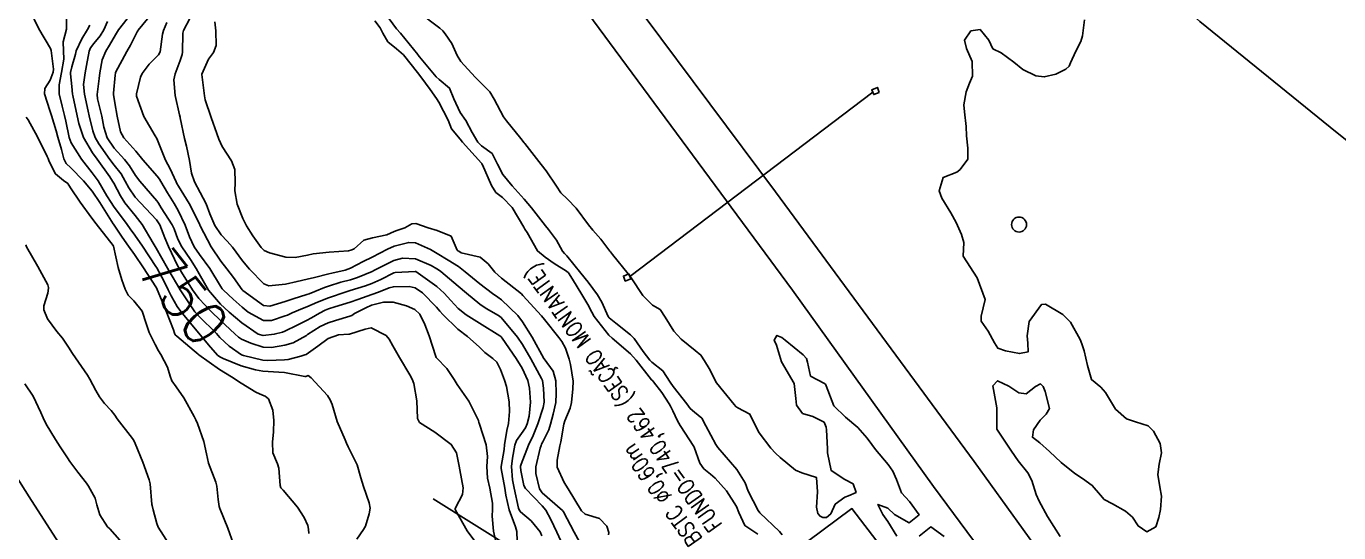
# Model space of a CAD drawing. Header units: metres. Extents: x 307586 to 320046, y 7427249 to 7434250.
# Drawn here: x 317311.1 to 317432.6, y 7432046 to 7432092.9 of the extents above; entities that cross this region are included whole.
import ezdxf
from ezdxf.enums import TextEntityAlignment as Align

# ---------------------------------------------------------------- set-up
doc = ezdxf.new("R2010")
doc.units = ezdxf.units.M
doc.header["$MEASUREMENT"] = 0
for name, color, linetype in [('Cotas', 45, 'Continuous'), ('Curvas de Nivel 1m', 11, 'Continuous'), ('Curvas de Nivel 5m', 15, 'Continuous'), ('Divisa', 42, 'FENCELINE2'), ('Linha Férrea', 20, 'Continuous'), ('Portico', 45, 'Continuous'), ('Postes', 20, 'Continuous'), ('TEXTO', 45, 'Continuous'), ('Vias Primárias', 230, 'Continuous')]:
    doc.layers.add(name, color=color, linetype=linetype)
doc.styles.add('ROMANS', font='romans', dxfattribs={"height": 0.2})
doc.styles.add('Style-STANDARD', font='STANDARD.shx')
doc.linetypes.add('FENCELINE2', pattern='A,0.25,-0.1,[132,ltypeshp.shx,S=0.1,R=0,X=-0.1,Y=0],-0.1,1', length=1.45)

msp = doc.modelspace()

# ---------------------------------------------------------------- linework, layer by layer
at = {"layer": 'Curvas de Nivel 1m', "flags": 128}
for points, elevation in [([(317311.37, 7432094.41), (317312.23, 7432092.62), (317313.33, 7432090.82), (317313.39, 7432090.61), (317313.6, 7432088.9), (317313.57, 7432088.61), (317313.3, 7432087.89), (317312.8, 7432087.1), (317312.75, 7432086.62), (317313.26, 7432085.08), (317313.42, 7432084.61), (317313.84, 7432083.2), (317314.01, 7432082.6), (317314.34, 7432081.47), (317314.56, 7432080.59), (317314.77, 7432080.16), (317315.19, 7432079.76), (317316.39, 7432078.57), (317317.17, 7432077.6), (317317.89, 7432076.55), (317319.13, 7432074.58), (317319.16, 7432074.54), (317319.94, 7432073.35), (317320.55, 7432072.52), (317321.1, 7432071.75), (317321.92, 7432070.5), (317323.07, 7432068.74), (317323.16, 7432068.58), (317323.2, 7432068.49), (317323.74, 7432067.17), (317324.04, 7432066.48), (317324.72, 7432064.76), (317324.8, 7432064.46), (317324.86, 7432064.31), (317325.01, 7432064.17), (317326.61, 7432062.83), (317326.99, 7432062.5), (317327.02, 7432062.47), (317327.05, 7432062.44), (317328.97, 7432061.1), (317330.08, 7432060.4), (317330.96, 7432059.81), (317332.32, 7432059), (317332.95, 7432058.72), (317333.19, 7432058.61), (317333.51, 7432058.36), (317333.91, 7432057.33), (317333.99, 7432056.35), (317333.96, 7432055.3), (317333.88, 7432054.36), (317333.9, 7432053.37), (317334.33, 7432052.35), (317334.47, 7432051.95), (317334.57, 7432050.34), (317334.64, 7432050.14), (317334.85, 7432049.9), (317336.19, 7432048.33), (317336.81, 7432047.39), (317337.15, 7432046.65), (317337.21, 7432046.31), (317337.22, 7432045.89)], 751), ([(317391.67, 7432045.66), (317390.82, 7432047.01), (317390.36, 7432047.67), (317389.92, 7432048.6), (317390.83, 7432048.26), (317391.46, 7432047.66), (317392.82, 7432046.9), (317393.73, 7432047.64), (317392.84, 7432048.85), (317392.11, 7432049.66), (317391.63, 7432050.9), (317391.29, 7432051.67), (317390.88, 7432052.3), (317389.69, 7432053.69), (317389.34, 7432054.13), (317388.91, 7432054.74), (317388.06, 7432055.71), (317386.93, 7432056.66), (317385.83, 7432057.73), (317385.13, 7432059.58), (317385.05, 7432059.74), (317384.97, 7432059.8), (317383.69, 7432060.47), (317383.41, 7432061.76), (317383.32, 7432062.09), (317383, 7432062.44), (317381.33, 7432063.79), (317381.02, 7432064.04), (317380.57, 7432064.24), (317380.32, 7432063.8), (317380.54, 7432063.33), (317380.99, 7432061.79), (317382.16, 7432059.78), (317382.33, 7432058.4), (317382.38, 7432057.78), (317382.94, 7432057), (317383.89, 7432056.72), (317384.93, 7432056.2), (317385.13, 7432055.74), (317385.16, 7432055.5), (317385.25, 7432053.74), (317385.26, 7432053.38), (317385.6, 7432051.73), (317386.86, 7432050.91), (317387.64, 7432050.49), (317387.9, 7432049.7), (317387.19, 7432049.38), (317386.85, 7432049.27), (317385.95, 7432048.61), (317385.55, 7432047.73), (317385.17, 7432047.39), (317384.82, 7432047.38), (317384.57, 7432047.5), (317384.37, 7432047.75), (317384.23, 7432048.35), (317384.33, 7432049.75), (317384.22, 7432051.1), (317382.87, 7432051.51), (317382.3, 7432051.78), (317380.88, 7432052.94), (317380.43, 7432053.34), (317380, 7432053.8), (317378.91, 7432055.21), (317378.63, 7432055.82), (317378.07, 7432056.96), (317376.94, 7432057.53), (317376.75, 7432057.65), (317376.6, 7432057.84), (317374.97, 7432059.86), (317374.29, 7432061.17), (317373.87, 7432061.88), (317373.53, 7432062.42), (317373, 7432062.84), (317371.71, 7432063.9), (317371.02, 7432064.65), (317370.23, 7432065.92), (317369.75, 7432066.63), (317369.05, 7432067.03), (317368.15, 7432067.95), (317367.09, 7432069.58), (317366.81, 7432069.96), (317365.35, 7432071.74), (317365.15, 7432071.98), (317365.11, 7432072.04), (317364.27, 7432073.14), (317363.54, 7432074), (317363.14, 7432074.49), (317361.99, 7432076.02), (317361.17, 7432076.87), (317360.57, 7432077.44), (317360.16, 7432078.05), (317359.2, 7432079.47), (317358.74, 7432080.06), (317357.23, 7432082), (317357.17, 7432082.08), (317356.85, 7432082.47), (317355.54, 7432084.1), (317355.26, 7432084.49), (317354.38, 7432086.11), (317353.98, 7432086.81), (317353.3, 7432087.48), (317352.62, 7432088.14), (317351.32, 7432089.59), (317350.98, 7432090.16), (317350.46, 7432091.28), (317349.86, 7432092.17), (317349.63, 7432092.45), (317349.36, 7432092.68), (317347.37, 7432094.2)], 741), ([(317316.96, 7432092.96), (317316.75, 7432092.57), (317316.22, 7432091.69), (317315.71, 7432090.58), (317315.62, 7432090.28), (317315.31, 7432089.12), (317315.18, 7432088.58), (317315.17, 7432088.45), (317315.29, 7432087.28), (317315.37, 7432086.58), (317315.4, 7432086.46), (317315.8, 7432084.57), (317315.95, 7432083.87), (317316.37, 7432082.57), (317317.21, 7432081.16), (317317.64, 7432080.56), (317318.81, 7432078.93), (317319.07, 7432078.54), (317319.18, 7432078.34), (317319.8, 7432077.16), (317320.21, 7432076.52), (317321.15, 7432075.35), (317321.8, 7432074.5), (317322.84, 7432072.77), (317323.01, 7432072.49), (317323.11, 7432072.33), (317324.16, 7432070.47), (317324.49, 7432069.88), (317325.07, 7432068.88), (317325.33, 7432068.46), (317325.89, 7432067.62), (317326.68, 7432066.44), (317327.04, 7432066.02), (317328.68, 7432064.42), (317328.84, 7432064.25), (317329.01, 7432064.06), (317329.85, 7432063.25), (317330.99, 7432062.46), (317331.19, 7432062.39), (317332.99, 7432061.94), (317333.44, 7432061.91), (317334.99, 7432061.98), (317335.31, 7432062.01), (317336.5, 7432062.32), (317336.87, 7432062.44), (317336.99, 7432062.49), (317338.08, 7432063.24), (317339.01, 7432063.96), (317339.98, 7432064.29), (317340.93, 7432064.35), (317341.01, 7432064.36), (317342.46, 7432064.82), (317343.02, 7432064.96), (317344.38, 7432064.23), (317344.66, 7432063.88), (317345, 7432063.27), (317345.64, 7432062.21), (317346.58, 7432060.6), (317346.81, 7432060.2), (317346.97, 7432059.78), (317347.24, 7432058.2), (317347.28, 7432056.55), (317347.48, 7432056.19), (317348.91, 7432055.28), (317350.42, 7432054.15), (317350.89, 7432053.38), (317351.15, 7432052.15), (317351.22, 7432051.8), (317351.51, 7432050.14), (317351.47, 7432049.51), (317350.82, 7432048.28), (317350.77, 7432048.2), (317350.78, 7432048.15), (317350.82, 7432048.07), (317351.9, 7432046.14), (317352.79, 7432044.96)], 749), ([(317318.6, 7432093.3), (317318.26, 7432092.55), (317317.93, 7432091.97), (317317.33, 7432091.26), (317317.02, 7432090.87), (317316.89, 7432090.56), (317316.65, 7432089.22), (317316.52, 7432088.57), (317316.39, 7432087.47), (317316.47, 7432086.57), (317316.8, 7432085.02), (317316.91, 7432084.56), (317317.24, 7432083.2), (317317.47, 7432082.56), (317317.8, 7432081.97), (317318.8, 7432080.54), (317319.2, 7432080.02), (317319.85, 7432079.19), (317320.24, 7432078.52), (317320.58, 7432077.92), (317321.17, 7432077.05), (317321.65, 7432076.51), (317323.14, 7432074.96), (317323.44, 7432074.49), (317323.91, 7432073.27), (317324.23, 7432072.47), (317325.09, 7432070.73), (317325.23, 7432070.46), (317325.44, 7432070.09), (317326.47, 7432068.45), (317327.06, 7432067.66), (317328.21, 7432066.43), (317329.03, 7432065.65), (317330.37, 7432064.4), (317330.71, 7432064.09), (317331.01, 7432063.9), (317331.86, 7432063.53), (317333, 7432063.16), (317333.77, 7432063.13), (317335, 7432063.33), (317335.78, 7432063.56), (317337.01, 7432064.25), (317337.05, 7432064.28), (317337.11, 7432064.32), (317338.27, 7432065.06), (317339.03, 7432065.42), (317339.71, 7432065.62), (317341.04, 7432066.01), (317341.22, 7432066.09), (317341.47, 7432066.27), (317342.5, 7432066.81), (317343.05, 7432067.03), (317344.15, 7432067.33), (317345.05, 7432067.33), (317346.29, 7432066.97), (317347.05, 7432066.64), (317347.5, 7432066.2), (317347.98, 7432065.24), (317348.37, 7432064.19), (317348.99, 7432062.28), (317349.02, 7432062.21), (317349.05, 7432062.18), (317350.01, 7432061.19), (317350.69, 7432060.15), (317350.97, 7432059.71), (317352.06, 7432058.14), (317352.93, 7432056.38), (317352.98, 7432056.19), (317352.99, 7432056.13), (317353.03, 7432056.02), (317353.66, 7432054.12), (317353.79, 7432053.02), (317353.72, 7432052.12), (317353.78, 7432051.03), (317353.99, 7432050.11), (317354.23, 7432048.71), (317354.24, 7432048.11), (317354.21, 7432047.5), (317354.34, 7432046.11), (317354.77, 7432044.19)], 748), ([(317320.41, 7432093.57), (317319.63, 7432092.54), (317319.51, 7432092.37), (317319.35, 7432092.08), (317318.77, 7432091.11), (317318.43, 7432090.55), (317318.11, 7432089.76), (317317.9, 7432088.55), (317317.83, 7432088.02), (317317.64, 7432086.56), (317317.68, 7432086.15), (317318.07, 7432084.55), (317318.26, 7432083.53), (317318.58, 7432082.55), (317319.22, 7432081.57), (317320.16, 7432080.53), (317320.63, 7432079.95), (317321.19, 7432079.05), (317321.58, 7432078.51), (317323.17, 7432076.7), (317323.25, 7432076.58), (317323.31, 7432076.49), (317323.57, 7432076.07), (317324.57, 7432074.47), (317324.76, 7432074.1), (317325.12, 7432073.16), (317325.48, 7432072.46), (317326.27, 7432071.28), (317326.82, 7432070.44), (317327.08, 7432069.94), (317327.95, 7432068.43), (317329.05, 7432067.15), (317329.43, 7432066.8), (317329.85, 7432066.41), (317331.03, 7432065.42), (317332.55, 7432064.37), (317333.01, 7432064.25), (317334.03, 7432064.35), (317334.8, 7432064.55), (317335.02, 7432064.64), (317336.16, 7432065.2), (317337.03, 7432065.63), (317337.47, 7432065.88), (317338.22, 7432066.31), (317338.76, 7432066.59), (317339.05, 7432066.7), (317339.64, 7432066.88), (317341.05, 7432067.31), (317341.76, 7432067.56), (317343.06, 7432068.02), (317343.7, 7432068.24), (317344.66, 7432068.64), (317345.07, 7432068.75), (317346.51, 7432068.76), (317347.07, 7432068.64), (317347.77, 7432068.19), (317349.05, 7432066.86), (317349.37, 7432066.5), (317349.65, 7432066.17), (317351.02, 7432064.83), (317351.93, 7432064.14), (317353, 7432063.19), (317353.54, 7432062.66), (317354.27, 7432062.11), (317354.64, 7432061.76), (317354.98, 7432061.08), (317355.35, 7432060.1), (317355.54, 7432059.52), (317355.79, 7432058.09), (317355.82, 7432057.2), (317355.72, 7432056.09), (317355.56, 7432055.45), (317355.36, 7432054.1), (317355.31, 7432053.68), (317355.05, 7432052.1), (317355.05, 7432051.92), (317355.38, 7432050.09), (317355.48, 7432049.45), (317355.78, 7432048.09), (317356.36, 7432046.53), (317356.49, 7432046.08), (317356.54, 7432044.32)], 747), ([(317322.29, 7432093.57), (317321.45, 7432092.51), (317321.41, 7432092.45), (317321.35, 7432092.34), (317320.73, 7432091.12), (317320.38, 7432090.52), (317319.35, 7432088.58), (317319.33, 7432088.54), (317319.3, 7432088.33), (317319.15, 7432086.68), (317319.15, 7432086.54), (317319.27, 7432085.77), (317319.5, 7432084.54), (317319.8, 7432083.1), (317320.11, 7432082.53), (317321.21, 7432081.3), (317321.88, 7432080.5), (317323.19, 7432079), (317323.41, 7432078.71), (317323.55, 7432078.48), (317324.15, 7432077.45), (317324.76, 7432076.47), (317325.15, 7432075.8), (317325.79, 7432074.45), (317326.2, 7432073.37), (317326.62, 7432072.44), (317327.1, 7432071.73), (317328.07, 7432070.43), (317329.07, 7432068.8), (317329.21, 7432068.56), (317329.35, 7432068.42), (317330.24, 7432067.59), (317331.05, 7432066.86), (317331.63, 7432066.38), (317333.03, 7432065.63), (317333.78, 7432065.61), (317335.04, 7432066.05), (317335.25, 7432066.13), (317335.69, 7432066.33), (317336.65, 7432066.72), (317337.05, 7432066.89), (317338.04, 7432067.32), (317339.06, 7432067.71), (317340.7, 7432068.28), (317340.97, 7432068.37), (317341.06, 7432068.39), (317342.49, 7432068.84), (317343.08, 7432069.06), (317343.89, 7432069.43), (317345.09, 7432070.04), (317345.23, 7432070.08), (317347.09, 7432070.17), (317347.13, 7432070.16), (317349.07, 7432068.77), (317349.76, 7432068.17), (317350.38, 7432067.48), (317351.05, 7432066.74), (317351.8, 7432066.14), (317353.03, 7432065.37), (317354.92, 7432064.19), (317355.01, 7432064.13), (317355.04, 7432064.1), (317355.12, 7432063.99), (317356.44, 7432062.09), (317356.98, 7432061.21), (317357.5, 7432060.07), (317357.67, 7432059.37), (317357.76, 7432058.07), (317357.63, 7432056.78), (317357.45, 7432056.07), (317357.29, 7432055.7), (317356.91, 7432055.16), (317356.46, 7432054.52), (317356.32, 7432054.09), (317356.08, 7432052.89), (317355.99, 7432052.09), (317356.09, 7432050.86), (317356.24, 7432050.09), (317356.66, 7432048.25), (317356.71, 7432048.08), (317356.82, 7432047.9), (317357.82, 7432047.07), (317358.64, 7432046.05), (317358.8, 7432045.69)], 746), ([(317326.23, 7432093.59), (317325.63, 7432092.46), (317325.56, 7432092.24), (317325.55, 7432090.46), (317325.52, 7432090.26), (317325.32, 7432089.69), (317324.85, 7432088.47), (317324.75, 7432087.92), (317324.86, 7432086.47), (317325.26, 7432084.68), (317325.31, 7432084.46), (317325.32, 7432084.39), (317325.73, 7432082.46), (317325.91, 7432081.76), (317326.19, 7432080.45), (317326.36, 7432079.28), (317326.65, 7432078.45), (317327.17, 7432077.48), (317327.72, 7432076.43), (317328.08, 7432075.5), (317328.54, 7432074.43), (317329.12, 7432073.55), (317329.68, 7432072.97), (317330.17, 7432072.4), (317331.09, 7432071.16), (317331.74, 7432070.38), (317333.07, 7432069.02), (317333.53, 7432068.83), (317335.07, 7432068.99), (317336.15, 7432069.25), (317337.08, 7432069.46), (317337.77, 7432069.62), (317339.09, 7432069.95), (317339.37, 7432070.02), (317340.59, 7432070.28), (317341.09, 7432070.46), (317342.26, 7432071.1), (317343.11, 7432071.49), (317344.52, 7432072.23), (317345.12, 7432072.5), (317346.48, 7432072.85), (317347.12, 7432072.82), (317348.51, 7432072.19), (317349.11, 7432071.82), (317350.14, 7432071.2), (317351.1, 7432070.61), (317351.72, 7432070.14), (317353.08, 7432069.01), (317354.25, 7432068.11), (317354.74, 7432067.79), (317355.06, 7432067.55), (317356.57, 7432066.08), (317357.03, 7432065.5), (317357.91, 7432064.07), (317358.99, 7432062.1), (317359.01, 7432062.07), (317359.02, 7432062.06), (317359.86, 7432060.93), (317360.1, 7432060.04), (317360.14, 7432058.86), (317360.09, 7432058.04), (317359.85, 7432056.96), (317359.61, 7432056.04), (317359.45, 7432055.51), (317358.9, 7432054.4), (317358.78, 7432054.16), (317358.73, 7432054.05), (317358.64, 7432053.81), (317358.26, 7432052.06), (317358.25, 7432051.45), (317358.58, 7432050.05), (317358.85, 7432049.67), (317360.72, 7432048.03), (317360.82, 7432047.91), (317361.81, 7432046.02), (317362.78, 7432044.25)], 744), ([(317328.52, 7432093.27), (317328.63, 7432092.43), (317328.66, 7432091.1), (317328.4, 7432090.43), (317327.94, 7432089.81), (317327.34, 7432088.44), (317327.34, 7432088.4), (317327.57, 7432086.44), (317327.65, 7432086.06), (317328.19, 7432084.43), (317328.73, 7432082.93), (317328.91, 7432082.42), (317329.22, 7432081.74), (317330.09, 7432080.41), (317330.39, 7432079.59), (317330.42, 7432078.4), (317330.4, 7432077.63), (317330.61, 7432076.4), (317331.14, 7432075.07), (317331.48, 7432074.39), (317332.04, 7432073.47), (317332.83, 7432072.37), (317333.11, 7432072.11), (317333.59, 7432071.88), (317335.1, 7432071.5), (317335.98, 7432071.46), (317337.11, 7432071.67), (317337.63, 7432071.79), (317339.11, 7432071.96), (317340.91, 7432072.07), (317341.11, 7432072.13), (317341.21, 7432072.17), (317341.42, 7432072.27), (317342.33, 7432073.05), (317343.12, 7432073.29), (317344.45, 7432073.56), (317345.13, 7432073.86), (317345.39, 7432073.96), (317346.13, 7432074.21), (317346.77, 7432074.57), (317347.14, 7432074.6), (317348.29, 7432074.19), (317349.13, 7432073.97), (317350.41, 7432073.44), (317350.98, 7432072.15), (317351.04, 7432072.08), (317351.11, 7432072.03), (317351.35, 7432071.9), (317353.11, 7432071.5), (317353.85, 7432070.86), (317354.44, 7432070.11), (317355.08, 7432069.53), (317356.92, 7432068.08), (317357.06, 7432067.95), (317358.77, 7432066.06), (317359.04, 7432065.72), (317360.39, 7432064.04), (317360.67, 7432063.69), (317361, 7432063.07), (317361.34, 7432062.03), (317361.47, 7432061.54), (317361.7, 7432060.02), (317361.68, 7432059.31), (317361.55, 7432058.02), (317361.44, 7432057.52), (317360.93, 7432056.34), (317360.84, 7432056.03), (317360.55, 7432054.38), (317360.48, 7432054.03), (317360.22, 7432052.7), (317360.23, 7432052.04), (317360.86, 7432050.62), (317361.23, 7432050.03), (317361.85, 7432049.01), (317362.48, 7432048.01), (317362.82, 7432047.69), (317364.13, 7432047.3), (317364.81, 7432046.58), (317365, 7432045.98), (317364.99, 7432045.78)], 743), ([(317343.36, 7432093.36), (317343.85, 7432092.73), (317344.1, 7432092.24), (317344.54, 7432091.43), (317345.34, 7432090.79), (317345.99, 7432090.21), (317347.31, 7432088.58), (317347.61, 7432088.2), (317348.48, 7432087), (317349.05, 7432086.18), (317349.28, 7432085.85), (317350.12, 7432084.17), (317350.45, 7432083.37), (317351.24, 7432082.4), (317351.47, 7432082.15), (317353.21, 7432080.19), (317353.24, 7432080.16), (317353.26, 7432080.13), (317353.31, 7432080.03), (317354.14, 7432078.12), (317354.54, 7432077.48), (317355.17, 7432077.01), (317356.07, 7432076.09), (317357.14, 7432074.26), (317357.24, 7432074.08), (317357.44, 7432073.77), (317358.4, 7432072.07), (317359.11, 7432071.5), (317359.96, 7432070.9), (317361.09, 7432070.19), (317361.26, 7432070.03), (317361.65, 7432069.46), (317362.52, 7432068.02), (317363.05, 7432067.1), (317363.43, 7432066.39), (317363.66, 7432066), (317365.02, 7432064.26), (317365.31, 7432063.98), (317367, 7432062.54), (317367.54, 7432061.95), (317368.97, 7432060.14), (317369.07, 7432060.03), (317369.15, 7432059.94), (317369.91, 7432058.97), (317370.58, 7432057.92), (317370.71, 7432057.68), (317370.94, 7432057.25), (317371.35, 7432056.33), (317371.6, 7432055.9), (317372.89, 7432053.97), (317372.92, 7432053.89), (317373.42, 7432052.42), (317373.81, 7432051.88), (317374.41, 7432051.41), (317374.86, 7432051.04), (317375.9, 7432049.85), (317376.83, 7432048.4), (317377.05, 7432047.84), (317377.61, 7432046.63), (317378.8, 7432045.84)], 742), ([(317344.68, 7432093.55), (317345.36, 7432092.64), (317345.71, 7432092.22), (317347.33, 7432090.24), (317347.36, 7432090.2), (317347.48, 7432090.05), (317349.01, 7432088.18), (317349.3, 7432087.93), (317350.27, 7432087.14), (317350.67, 7432086.16), (317351.26, 7432084.89), (317351.77, 7432084.14), (317352.35, 7432083.03), (317352.87, 7432082.13), (317353.23, 7432081.81), (317354.2, 7432081.09), (317354.7, 7432080.11), (317355.2, 7432079.13), (317356.05, 7432078.09), (317357.17, 7432076.86), (317357.85, 7432076.07), (317359.14, 7432074.4), (317359.42, 7432074.06), (317360.15, 7432073.07), (317360.72, 7432072.04), (317360.9, 7432071.82), (317361.11, 7432071.62), (317362.42, 7432070.02), (317363.08, 7432069.17), (317363.97, 7432068), (317364.37, 7432067.31), (317364.95, 7432065.98), (317365.04, 7432065.86), (317365.64, 7432065.37), (317367.02, 7432064.31), (317367.36, 7432063.96), (317368.2, 7432062.75), (317368.79, 7432061.94), (317368.99, 7432061.76), (317370.01, 7432060.95), (317370.69, 7432059.91), (317370.97, 7432059.5), (317372.23, 7432057.9), (317372.53, 7432057.48), (317372.94, 7432057.13), (317373.63, 7432056.58), (317374, 7432055.87), (317374.9, 7432054.14), (317375.1, 7432053.86), (317376.87, 7432051.84), (317377.63, 7432050.6), (317377.91, 7432049.82), (317378.83, 7432048.02), (317379, 7432047.81), (317380.81, 7432046.08), (317381.04, 7432045.79)], 741), ([(317409.05, 7432093.46), (317408.85, 7432091.97), (317408.7, 7432091.47), (317408.25, 7432090.56), (317407.76, 7432089.48), (317407.63, 7432089.18), (317407.32, 7432088.91), (317406.38, 7432088.43), (317405.31, 7432088.17), (317404.54, 7432088.29), (317403.32, 7432088.85), (317402.49, 7432089.54), (317401.34, 7432090.41), (317400.57, 7432090.78), (317400.2, 7432091.57), (317399.37, 7432092.56), (317398.53, 7432092.43), (317397.94, 7432091.59), (317398.13, 7432090.81), (317398.65, 7432089.59), (317398.66, 7432088.24), (317398.38, 7432087.59), (317398.08, 7432086.81), (317397.88, 7432085.59), (317397.92, 7432084.95), (317398.09, 7432083.59), (317398.11, 7432082.73), (317398.23, 7432081.59), (317398.24, 7432080.57), (317397.52, 7432079.6), (317397.35, 7432079.46), (317397.21, 7432079.37), (317395.95, 7432078.86), (317395.58, 7432077.62), (317395.83, 7432076.96), (317396.66, 7432075.6), (317397.15, 7432074.7), (317397.66, 7432073.59), (317397.87, 7432072.85), (317397.81, 7432071.59), (317399.09, 7432069.58), (317399.84, 7432067.57), (317399.49, 7432066.02), (317399.48, 7432065.57), (317400.12, 7432064.65), (317400.72, 7432063.55), (317401.02, 7432063.05), (317401.74, 7432062.81), (317403.01, 7432062.56), (317403.82, 7432062.71), (317403.81, 7432063.52), (317403.72, 7432064.21), (317403.92, 7432065.52), (317405.06, 7432067.1), (317405.43, 7432067.13), (317407.05, 7432066.19), (317407.76, 7432065.47), (317408.63, 7432063.86), (317408.79, 7432063.46), (317409.01, 7432062.81), (317409.31, 7432061.46), (317409.68, 7432060.15), (317410.55, 7432059.44), (317410.97, 7432058.97), (317411.92, 7432057.42), (317412.93, 7432056.51), (317413.77, 7432056.24), (317414.93, 7432055.86), (317415.44, 7432055.37), (317416.04, 7432054.24), (317416.18, 7432053.37), (317415.94, 7432052.32), (317415.83, 7432051.37), (317416.01, 7432050.22), (317416.16, 7432049.37), (317416.08, 7432048.12), (317415.91, 7432047.37), (317415.66, 7432046.52), (317414.81, 7432046.07), (317414.02, 7432046.6), (317413.49, 7432047.4), (317412.83, 7432047.98), (317411.63, 7432048.64), (317410.85, 7432049.05), (317410.52, 7432049.44), (317409.76, 7432050.35), (317408.87, 7432050.98), (317408.16, 7432051.47), (317406.89, 7432052.48), (317405.8, 7432053.49), (317404.91, 7432054.31), (317404.22, 7432054.82), (317404.31, 7432055.51), (317404.93, 7432056.4), (317405.49, 7432056.94), (317405.79, 7432057.49), (317405.41, 7432059.06), (317405.2, 7432059.5), (317404.98, 7432059.75), (317404.51, 7432059.51), (317403.64, 7432058.84), (317402.96, 7432058.92), (317402.04, 7432059.54), (317400.98, 7432060.05), (317400.54, 7432059.56), (317400.94, 7432057.55), (317400.92, 7432055.55), (317402.29, 7432053.54), (317402.89, 7432052.63), (317403.78, 7432051.52), (317404.18, 7432050.82), (317404.56, 7432049.5), (317404.84, 7432048.89), (317405.63, 7432047.49), (317406.8, 7432045.62)], 741), ([(317311.06, 7432084.44), (317311.25, 7432084.2), (317312.11, 7432082.62), (317313, 7432080.81), (317313.11, 7432080.61), (317313.2, 7432080.34), (317313.79, 7432079.2), (317314.51, 7432078.59), (317314.91, 7432078.31), (317315.18, 7432077.9), (317316.07, 7432076.57), (317317.14, 7432075.1), (317317.54, 7432074.56), (317319.11, 7432072.56), (317319.15, 7432072.51), (317319.6, 7432070.53), (317319.92, 7432069.38), (317320.23, 7432068.52), (317320.52, 7432067.98), (317321.05, 7432067.44), (317321.82, 7432066.5), (317322.18, 7432065.35), (317322.46, 7432064.5), (317323, 7432063.39), (317323.33, 7432062.82), (317323.53, 7432062.48), (317324.15, 7432061.3), (317324.4, 7432060.47), (317324.55, 7432060.05), (317324.95, 7432059.47), (317325.66, 7432058.45), (317326.62, 7432056.75), (317326.77, 7432056.44), (317326.92, 7432056.1), (317327.5, 7432054.43), (317327.75, 7432053.29), (317327.95, 7432052.42), (317328.62, 7432050.64), (317328.7, 7432050.41), (317328.72, 7432050.29), (317328.83, 7432049.06), (317328.94, 7432048.41), (317329, 7432048.23), (317329.75, 7432046.4), (317330.27, 7432044.91)], 752), ([(317311.05, 7432072.63), (317311.11, 7432072.46), (317312.14, 7432070.62), (317313.07, 7432068.94), (317313.15, 7432068.69), (317313.14, 7432068.61), (317313.06, 7432068.15), (317312.69, 7432066.97), (317312.71, 7432066.61), (317313.03, 7432065.79), (317313.9, 7432064.6), (317314.42, 7432064), (317315, 7432063.16), (317315.35, 7432062.58), (317316.19, 7432061.35), (317316.74, 7432060.56), (317316.96, 7432060.2), (317317.53, 7432059.14), (317317.86, 7432058.55), (317318.33, 7432057.93), (317318.93, 7432057.28), (317319.27, 7432056.87), (317319.5, 7432056.52), (317320.9, 7432054.69), (317321.03, 7432054.51), (317321.15, 7432054.25), (317321.87, 7432052.5), (317322.47, 7432050.87), (317322.56, 7432050.49), (317322.71, 7432048.6), (317322.73, 7432048.49), (317322.82, 7432048.1), (317323.15, 7432046.83), (317323.3, 7432046.48), (317324.29, 7432044.95)], 753), ([(317310.95, 7432059.75), (317311.71, 7432058.62), (317312.44, 7432057.1), (317312.64, 7432056.61), (317312.91, 7432056.04), (317313.78, 7432054.6), (317314.23, 7432053.93), (317314.88, 7432052.91), (317315.1, 7432052.58), (317315.86, 7432051.57), (317316.64, 7432050.56), (317316.84, 7432050.29), (317317.45, 7432049.17), (317317.62, 7432048.55), (317317.89, 7432047.62), (317318.61, 7432046.53), (317318.8, 7432046.32), (317320.41, 7432044.51)], 754), ([(317396.06, 7432045.61), (317394.81, 7432046.51), (317393.74, 7432045.64)], 741)]:
    msp.add_lwpolyline(points, dxfattribs=dict(at, elevation=elevation))
at = {"layer": 'Curvas de Nivel 5m', "flags": 128}
for points, elevation in [([(317314.81, 7432094.04), (317314.81, 7432092.59), (317314.49, 7432091.44), (317314.51, 7432090.59), (317314.55, 7432089.83), (317314.35, 7432088.59), (317314.13, 7432087.43), (317314.13, 7432086.6), (317314.39, 7432085.47), (317314.63, 7432084.59), (317314.75, 7432084.09), (317315.05, 7432082.58), (317315.23, 7432082.07), (317316.2, 7432080.57), (317317.19, 7432079.31), (317317.72, 7432078.55), (317318.54, 7432077.17), (317318.93, 7432076.54), (317319.16, 7432076.21), (317320.41, 7432074.52), (317320.71, 7432074.1), (317321.12, 7432073.54), (317321.84, 7432072.5), (317323.08, 7432070.62), (317323.16, 7432070.49), (317323.83, 7432069.24), (317324.22, 7432068.47), (317324.5, 7432067.91), (317325.05, 7432066.93), (317325.38, 7432066.46), (317327.01, 7432064.47), (317327.04, 7432064.44), (317327.94, 7432063.37), (317328.79, 7432062.41), (317328.99, 7432062.26), (317329.3, 7432062.1), (317330.98, 7432061.42), (317332.3, 7432061.05), (317332.97, 7432060.94), (317334.47, 7432060.85), (317334.97, 7432060.81), (317336.87, 7432060.43), (317336.97, 7432060.44), (317337.18, 7432060.52), (317337.46, 7432060.31), (317338.95, 7432058.67), (317339.22, 7432058.29), (317339.38, 7432057.84), (317339.87, 7432056.28), (317340.61, 7432054.56), (317340.73, 7432054.27), (317340.89, 7432053.92), (317341.71, 7432052.26), (317342.06, 7432051.06), (317342.3, 7432050.26), (317342.83, 7432048.74), (317342.9, 7432048.25), (317342.82, 7432047.72), (317342.47, 7432046.59), (317342.29, 7432046.26), (317341.67, 7432045.38)], 750), ([(317324.1, 7432093.22), (317323.78, 7432092.48), (317323.7, 7432092.13), (317323.46, 7432090.49), (317323.32, 7432090.22), (317322.46, 7432089.35), (317321.81, 7432088.5), (317321.66, 7432088.14), (317321.28, 7432086.62), (317321.27, 7432086.51), (317321.28, 7432086.41), (317321.97, 7432084.5), (317323.01, 7432082.71), (317323.16, 7432082.49), (317323.23, 7432082.32), (317323.98, 7432080.48), (317324.41, 7432079.68), (317324.94, 7432078.46), (317325.02, 7432078.3), (317325.18, 7432078.05), (317326.15, 7432076.45), (317327.13, 7432074.5), (317327.16, 7432074.44), (317327.19, 7432074.38), (317328.19, 7432072.43), (317329.09, 7432071.12), (317329.65, 7432070.41), (317330.26, 7432069.59), (317331.06, 7432068.45), (317331.12, 7432068.39), (317333.05, 7432067.02), (317333.63, 7432066.94), (317335.05, 7432067.37), (317335.77, 7432067.62), (317337.06, 7432068.03), (317337.27, 7432068.1), (317337.79, 7432068.31), (317338.7, 7432068.68), (317339.07, 7432068.81), (317340.2, 7432069.16), (317341.08, 7432069.39), (317341.75, 7432069.6), (317343.09, 7432070.16), (317343.15, 7432070.19), (317343.25, 7432070.25), (317345.1, 7432071.17), (317345.92, 7432071.4), (317347.1, 7432071.34), (317348.56, 7432070.73), (317349.1, 7432070.41), (317349.24, 7432070.32), (317349.45, 7432070.17), (317351.07, 7432068.79), (317351.82, 7432068.14), (317353.05, 7432067.14), (317353.66, 7432066.73), (317354.8, 7432066.1), (317355.04, 7432065.91), (317356.54, 7432064.08), (317357.01, 7432063.41), (317357.79, 7432062.07), (317358.78, 7432060.26), (317358.86, 7432060.06), (317358.96, 7432059.35), (317359.02, 7432058.06), (317358.94, 7432057.58), (317358.45, 7432056.06), (317358, 7432054.97), (317357.57, 7432054.07), (317356.88, 7432052.31), (317356.82, 7432052.13), (317356.82, 7432052.08), (317356.87, 7432051.72), (317357.14, 7432050.36), (317357.29, 7432050.07), (317358.83, 7432048.46), (317359.19, 7432048.05), (317359.65, 7432047.2), (317360.18, 7432046.04), (317360.78, 7432044.76)], 745)]:
    msp.add_lwpolyline(points, dxfattribs=dict(at, elevation=elevation))
at = {"layer": 'Divisa'}
for points in [[(317446.54, 7432071.67), (317431.79, 7432083.54), (317419.71, 7432093.32), (317401.73, 7432109.56), (317383.16, 7432127.13), (317362.26, 7432146.65), (317345.59, 7432161.49), (317323.82, 7432184.24), (317316.63, 7432179.41), (317307.24, 7432180.88), (317290.78, 7432187.78), (317260.76, 7432213.17), (317239.81, 7432230.66)], [(317443.18, 7431976.67), (317431.31, 7431992.06), (317428.69, 7431995.57), (317424.13, 7431998.39), (317417.37, 7432007.75), (317399.65, 7432031.62), (317393.34, 7432040.58), (317387.51, 7432048.21), (317377.98, 7432041.11), (317376.04, 7432032.01), (317348.75, 7432049.11)]]:
    msp.add_lwpolyline(points, dxfattribs=at)
at = {"layer": 'Linha Férrea'}
for points in [[(317434.16, 7432003.97), (317415.46, 7432029.48), (317398.83, 7432052.58), (317380.45, 7432077.53), (317368.27, 7432093.82), (317348.61, 7432118.88), (317334.6, 7432136.22), (317324.44, 7432147.55), (317311.85, 7432160.77), (317293.26, 7432178.89), (317280.01, 7432190.4), (317252.95, 7432214.03), (317225.79, 7432236.36), (317207.73, 7432251.45), (317187.24, 7432268.09), (317165.3, 7432286.89), (317141.48, 7432308.18), (317128.38, 7432321.81), (317118.12, 7432333.39), (317109.08, 7432343.67), (317093.92, 7432363.93), (317080.13, 7432382.99), (317066.96, 7432403.52)], [(317185.38, 7432264.72), (317208.03, 7432246.3), (317222.28, 7432234.38), (317246.44, 7432214.25), (317265.52, 7432198.1), (317275.78, 7432188.89), (317287.74, 7432178.15), (317306.26, 7432161.01), (317322.12, 7432144.18), (317334.26, 7432130.55), (317350.27, 7432110.73), (317363.06, 7432094.08), (317382, 7432068.44), (317395.07, 7432050.25), (317412.43, 7432026.8), (317427.04, 7432006.79), (317445.04, 7431982.37)]]:
    msp.add_lwpolyline(points, dxfattribs=at)
at = {"layer": 'Portico'}
msp.add_lwpolyline([(317366.96, 7432069.7), (317389.44, 7432086.77)], dxfattribs=at)
for points in [[(317390.04, 7432086.74), (317389.53, 7432086.54), (317389.35, 7432086.99), (317389.87, 7432087.2)], [(317367.05, 7432069.48), (317366.53, 7432069.27), (317366.35, 7432069.73), (317366.87, 7432069.93)]]:
    msp.add_lwpolyline(points, close=True, dxfattribs=at)
at = {"layer": 'Postes'}
msp.add_circle((317402.98, 7432074.51), 0.694, dxfattribs=at)
at = {"layer": 'Vias Primárias'}
msp.add_lwpolyline([(317294.7, 7432099.27), (317292.84, 7432084.3, 0.083288), (317293.04, 7432079.47, 0.105895), (317294.06, 7432077.19), (317304.98, 7432059.32), (317311.36, 7432049.29), (317317.62, 7432039.53), (317334.16, 7432017.88), (317345.5, 7432002.36, 0.342613), (317354.05, 7431999.9, 0.145002), (317355.84, 7432001.31), (317366, 7432014.5, -0.034017), (317372.71, 7432022.08, -0.171495), (317376.16, 7432023.7, -0.147533), (317381.66, 7432022.62, -0.053673), (317388.33, 7432018.11), (317403.69, 7432006.59, -0.0497), (317414.51, 7431996.64, -0.031717), (317420.6, 7431988.88), (317433.05, 7431969.95, -0.028232)], format="xyb", dxfattribs=at)
msp.add_lwpolyline([(317294.7, 7432099.27), (317292.84, 7432084.3, 0.083288), (317293.04, 7432079.47, 0.105895), (317294.06, 7432077.19), (317304.98, 7432059.32), (317311.36, 7432049.29), (317317.62, 7432039.53), (317334.16, 7432017.88), (317345.5, 7432002.36, 0.342613), (317354.05, 7431999.9, 0.145002), (317355.84, 7432001.31), (317366, 7432014.5, -0.034017), (317372.71, 7432022.08, -0.171495), (317376.16, 7432023.7, -0.147533), (317381.66, 7432022.62, -0.053673), (317388.33, 7432018.11), (317403.69, 7432006.59, -0.0497), (317414.51, 7431996.64, -0.031717), (317420.6, 7431988.88), (317433.05, 7431969.95, -0.028232)], format="xyb", dxfattribs=at)

# ---------------------------------------------------------------- texts
at = {"layer": 'Cotas', "style": 'Style-STANDARD'}
msp.add_text('750', height=4, rotation=308.0716, dxfattribs=at).set_placement((317325.64, 7432067.8, 750), align=Align.MIDDLE_CENTER)
at = {"layer": 'TEXTO', "style": 'ROMANS', "width": 0.8}
for s, p in [('FUNDO=740,462 (SEÇÃO MONTANTE)', (317375.57, 7432046.72)), ('BSTC Ø0,60m', (317373.7, 7432045.41))]:
    msp.add_text(s, height=1.5, rotation=125.4086, dxfattribs=at).set_placement(p)

doc.saveas('drawing.dxf')
